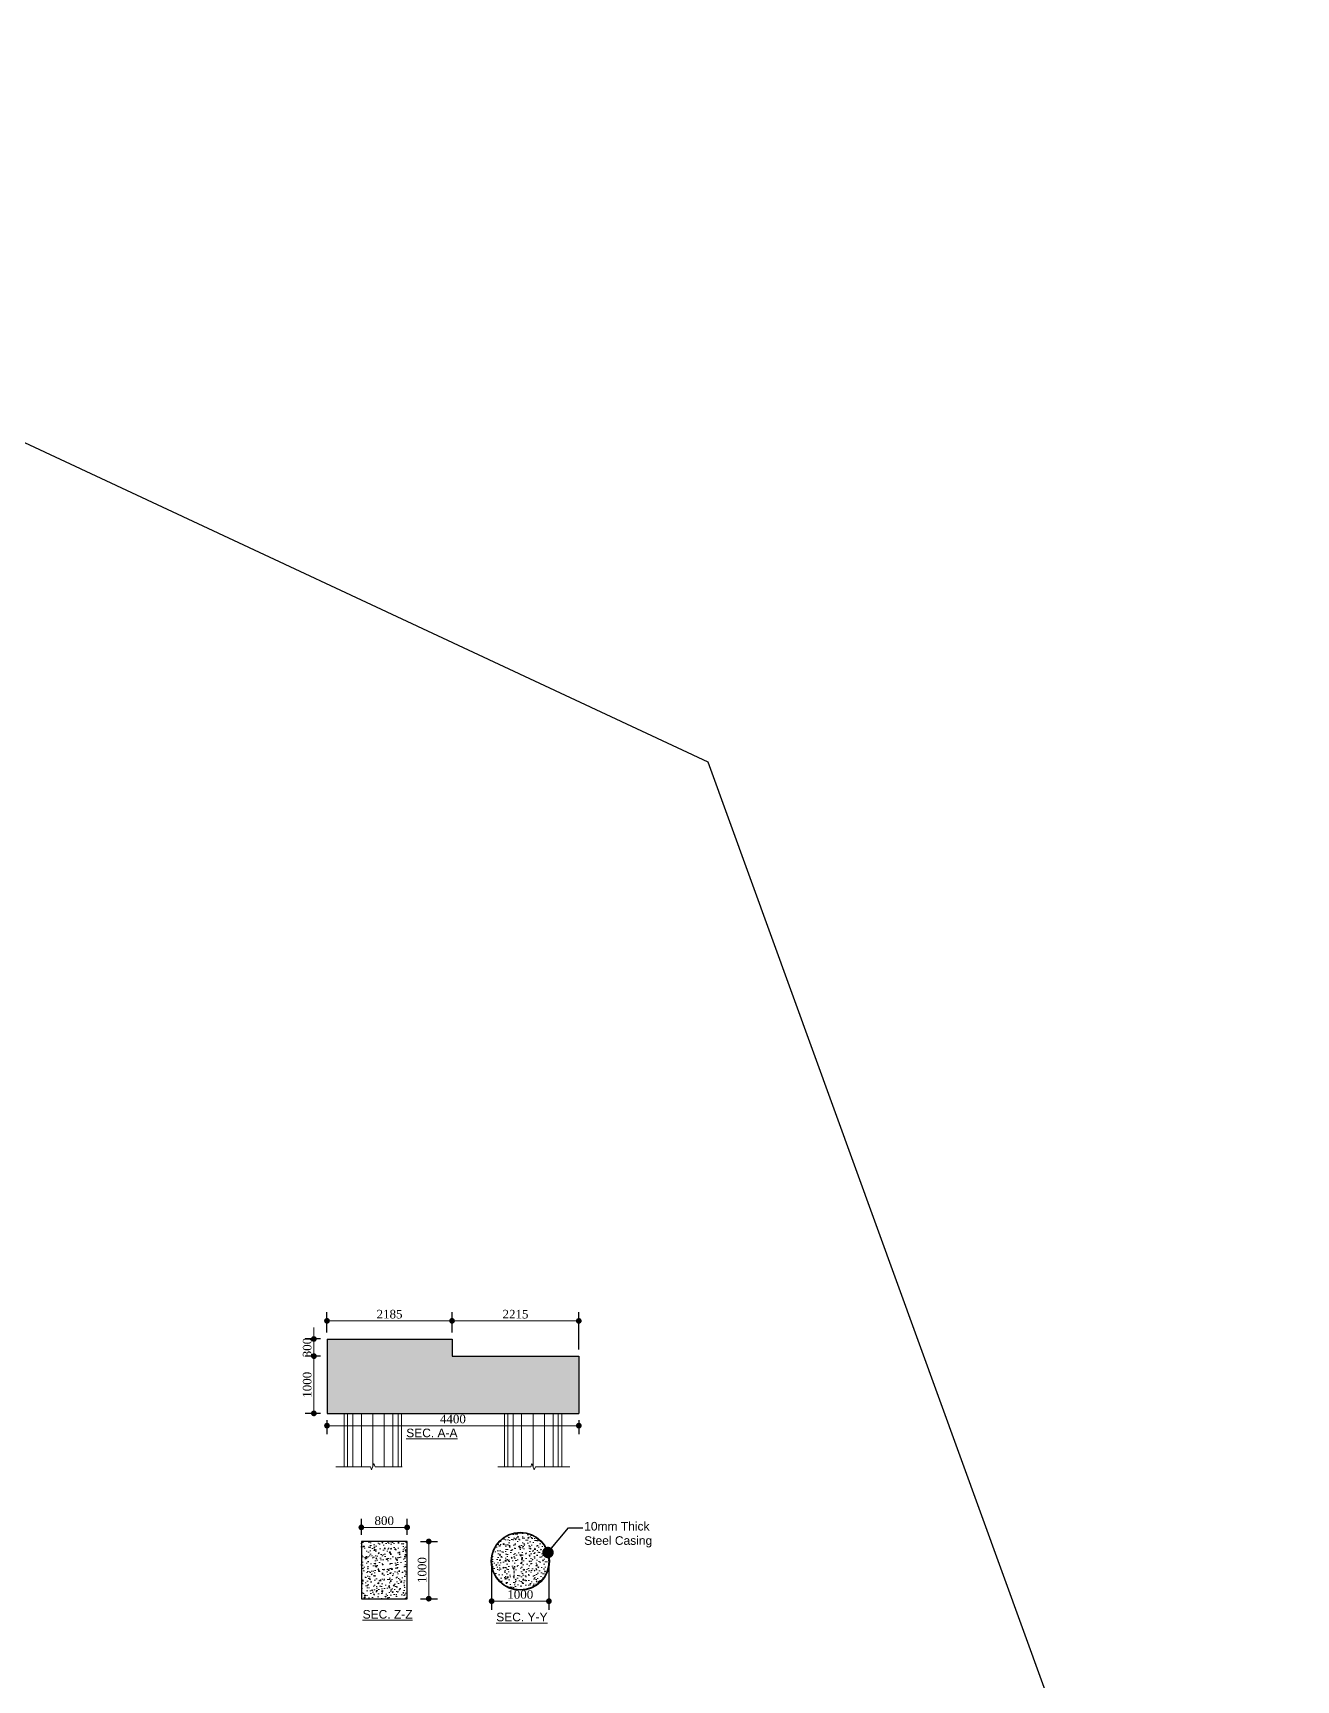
# Model space of a CAD drawing. Header units: millimetres. Extents: x -452357 to 35267, y 81803 to 461763.
# Drawn here: x -256294 to -234225, y 432787 to 461571 of the extents above; entities that cross this region are included whole.
import ezdxf

# ---------------------------------------------------------------- set-up
doc = ezdxf.new("R2010")
doc.units = ezdxf.units.MM
doc.header["$PDMODE"] = 2
doc.layers.get('Defpoints').update_dxf_attribs({"lineweight": 13})
for name, color, linetype, lineweight in [('Abutment W Line', 30, 'Continuous', 18), ('Dimision', 96, 'Continuous', 18), ('hatch', 65, 'Continuous', 15), ('Hatching', 65, 'Continuous', 20), ('Pile', 11, 'Continuous', 15), ('Text', 7, 'Continuous', 15)]:
    doc.layers.add(name, color=color, linetype=linetype, lineweight=lineweight)
doc.layers.add('Pire Line', color=11, linetype='Continuous')
doc.styles.add('ROMANS', font='arial.ttf', dxfattribs={"height": 200})
doc.styles.get("Standard").update_dxf_attribs({"font": 'times.ttf'})
doc.linetypes.add('BATTING', pattern='A,0.00254,-2.54,[134,ltypeshp.shx,S=2.54,R=0,X=-2.54,Y=0],-5.08,[134,ltypeshp.shx,S=2.54,R=180,X=2.54,Y=0],-2.54', length=10.16254)
doc.dimstyles.new('ISO-25', dxfattribs={"dimtxt": 175, "dimasz": 100, "dimexe": 65, "dimexo": 115.625, "dimgap": 40, "dimtad": 1, "dimtoh": 1, "dimdec": 0, "dimtxsty": 'Standard', "dimblk": 'DOT', "dimcen": 300, "dimclrd": 256, "dimclre": 256, "dimclrt": 256, "dimadec": 0, "dimazin": 0, "dimtfac": 1, "dimtdec": 0, "dimtix": 1, "dimtmove": 0, "dimatfit": 3, "dimldrblk": 'DOT', "dimfxl": 75, "dimlwd": -1, "dimarcsym": 0})

# ---------------------------------------------------------------- blocks, each defined once
blk = doc.blocks.new('_Dot')
at = {"color": 0, "linetype": 'ByBlock', "lineweight": -2}
blk.add_line((-0.5, 0), (-1, 0), dxfattribs=at)
at = {"color": 0, "linetype": 'ByBlock', "const_width": 0.5}
blk.add_lwpolyline([(-0.25, 0, 1), (0.25, 0, 1)], format="xyb", close=True, dxfattribs=at)
blk = doc.blocks.new('*D684')
at = {"layer": 'Defpoints', "color": 0, "ltscale": 3, "transparency": 16777216}
for p in [(-249640, 435209), (-249640, 434209), (-249378, 434209)]:
    blk.add_point(p, dxfattribs=at)
at = {"layer": 'Dimision', "color": 1, "lineweight": -2, "ltscale": 3, "transparency": 16777216}
for p, q in [((-249525, 435209), (-249228, 435209)), ((-249525, 434209), (-249228, 434209))]:
    blk.add_line(p, q, dxfattribs=at)
at = {"layer": 'Dimision', "ltscale": 3, "transparency": 16777216}
blk.add_line((-249378, 435109), (-249378, 434309), dxfattribs=at)
at = {"layer": 'Dimision', "ltscale": 3, "transparency": 16777216, "xscale": 100, "yscale": 100, "zscale": 100}
for p, rotation in [((-249378, 435209), 90), ((-249378, 434209), 270)]:
    blk.add_blockref('_Dot', p, dxfattribs=dict(at, rotation=rotation))
at = {"layer": 'Dimision', "ltscale": 3, "transparency": 16777216, "insert": (-249494, 434709), "char_height": 150, "attachment_point": 5, "rotation": 90}
blk.add_mtext('1000', dxfattribs=at)
blk = doc.blocks.new('*D788')
at = {"layer": 'Defpoints', "color": 0, "ltscale": 3, "transparency": 16777216}
for p in [(-250556, 435455), (-250556, 435209), (-249756, 435209)]:
    blk.add_point(p, dxfattribs=at)
at = {"layer": 'Dimision', "color": 1, "lineweight": -2, "ltscale": 3, "transparency": 16777216}
for p, q in [((-250556, 435324), (-250556, 435605)), ((-249756, 435324), (-249756, 435605))]:
    blk.add_line(p, q, dxfattribs=at)
at = {"layer": 'Dimision', "ltscale": 3, "transparency": 16777216}
blk.add_line((-249856, 435455), (-250456, 435455), dxfattribs=at)
at = {"layer": 'Dimision', "ltscale": 3, "transparency": 16777216, "xscale": 100, "yscale": 100, "zscale": 100, "rotation": 180}
blk.add_blockref('_Dot', (-250556, 435455), dxfattribs=at)
at = {"layer": 'Dimision', "ltscale": 3, "transparency": 16777216, "xscale": 100, "yscale": 100, "zscale": 100}
blk.add_blockref('_Dot', (-249756, 435455), dxfattribs=at)
at = {"layer": 'Dimision', "ltscale": 3, "transparency": 16777216, "insert": (-250156, 435571), "char_height": 150, "attachment_point": 5}
blk.add_mtext('800', dxfattribs=at)
blk = doc.blocks.new('*D692')
at = {"layer": 'Defpoints', "color": 0, "ltscale": 3, "transparency": 16777216}
for p in [(-248279, 434862), (-247279, 434862), (-248279, 434165)]:
    blk.add_point(p, dxfattribs=at)
at = {"layer": 'Dimision', "color": 1, "lineweight": -2, "ltscale": 3, "transparency": 16777216}
for p, q in [((-248279, 434747), (-248279, 434015)), ((-247279, 434747), (-247279, 434015))]:
    blk.add_line(p, q, dxfattribs=at)
at = {"layer": 'Dimision', "ltscale": 3, "transparency": 16777216}
blk.add_line((-247379, 434165), (-248179, 434165), dxfattribs=at)
at = {"layer": 'Dimision', "ltscale": 3, "transparency": 16777216, "xscale": 100, "yscale": 100, "zscale": 100, "rotation": 180}
blk.add_blockref('_Dot', (-248279, 434165), dxfattribs=at)
at = {"layer": 'Dimision', "ltscale": 3, "transparency": 16777216, "xscale": 100, "yscale": 100, "zscale": 100}
blk.add_blockref('_Dot', (-247279, 434165), dxfattribs=at)
at = {"layer": 'Dimision', "ltscale": 3, "transparency": 16777216, "insert": (-247779, 434281), "char_height": 150, "attachment_point": 5}
blk.add_mtext('1000', dxfattribs=at)
blk = doc.blocks.new('*D798')
at = {"layer": 'Defpoints', "color": 0, "ltscale": 3, "transparency": 16777216}
for p in [(-248971, 439064), (-251156, 438747), (-248971, 438747)]:
    blk.add_point(p, dxfattribs=at)
at = {"layer": 'Dimision', "color": 1, "lineweight": -2, "ltscale": 3, "transparency": 16777216}
for p, q in [((-251156, 438862), (-251156, 439214)), ((-248971, 438862), (-248971, 439214))]:
    blk.add_line(p, q, dxfattribs=at)
at = {"layer": 'Dimision', "ltscale": 3, "transparency": 16777216}
blk.add_line((-251056, 439064), (-249071, 439064), dxfattribs=at)
at = {"layer": 'Dimision', "ltscale": 3, "transparency": 16777216, "xscale": 100, "yscale": 100, "zscale": 100, "rotation": 180}
blk.add_blockref('_Dot', (-251156, 439064), dxfattribs=at)
at = {"layer": 'Dimision', "ltscale": 3, "transparency": 16777216, "xscale": 100, "yscale": 100, "zscale": 100}
blk.add_blockref('_Dot', (-248971, 439064), dxfattribs=at)
at = {"layer": 'Dimision', "ltscale": 3, "transparency": 16777216, "insert": (-250063, 439180), "char_height": 150, "attachment_point": 5}
blk.add_mtext('2185', dxfattribs=at)
blk = doc.blocks.new('*D799')
at = {"layer": 'Defpoints', "color": 0, "ltscale": 3, "transparency": 16777216}
for p in [(-246756, 439064), (-248971, 438747), (-246756, 438447)]:
    blk.add_point(p, dxfattribs=at)
at = {"layer": 'Dimision', "color": 1, "lineweight": -2, "ltscale": 3, "transparency": 16777216}
for p, q in [((-248971, 438862), (-248971, 439214)), ((-246756, 438562), (-246756, 439214))]:
    blk.add_line(p, q, dxfattribs=at)
at = {"layer": 'Dimision', "ltscale": 3, "transparency": 16777216}
blk.add_line((-248871, 439064), (-246856, 439064), dxfattribs=at)
at = {"layer": 'Dimision', "ltscale": 3, "transparency": 16777216, "xscale": 100, "yscale": 100, "zscale": 100, "rotation": 180}
blk.add_blockref('_Dot', (-248971, 439064), dxfattribs=at)
at = {"layer": 'Dimision', "ltscale": 3, "transparency": 16777216, "xscale": 100, "yscale": 100, "zscale": 100}
blk.add_blockref('_Dot', (-246756, 439064), dxfattribs=at)
at = {"layer": 'Dimision', "ltscale": 3, "transparency": 16777216, "insert": (-247863, 439180), "char_height": 150, "attachment_point": 5}
blk.add_mtext('2215', dxfattribs=at)
blk = doc.blocks.new('*D800')
at = {"layer": 'Defpoints', "color": 0, "ltscale": 3, "transparency": 16777216}
for p in [(-251156, 438747), (-251385, 438447), (-251156, 438447)]:
    blk.add_point(p, dxfattribs=at)
at = {"layer": 'Dimision', "color": 1, "lineweight": -2, "ltscale": 3, "transparency": 16777216}
for p, q in [((-251271, 438747), (-251535, 438747)), ((-251271, 438447), (-251535, 438447))]:
    blk.add_line(p, q, dxfattribs=at)
at = {"layer": 'Dimision', "ltscale": 3, "transparency": 16777216}
for p, q in [((-251385, 438847), (-251385, 438947)), ((-251385, 438747), (-251385, 438447)), ((-251385, 438347), (-251385, 438247))]:
    blk.add_line(p, q, dxfattribs=at)
at = {"layer": 'Dimision', "ltscale": 3, "transparency": 16777216, "xscale": 100, "yscale": 100, "zscale": 100}
for p, rotation in [((-251385, 438747), 270), ((-251385, 438447), 90)]:
    blk.add_blockref('_Dot', p, dxfattribs=dict(at, rotation=rotation))
at = {"layer": 'Dimision', "ltscale": 3, "transparency": 16777216, "insert": (-251502, 438597), "char_height": 150, "attachment_point": 5, "rotation": 90}
blk.add_mtext('300', dxfattribs=at)
blk = doc.blocks.new('*D801')
at = {"layer": 'Defpoints', "color": 0, "ltscale": 0.25, "transparency": 16777216}
for p in [(-251156, 438447), (-251385, 437447), (-251156, 437447)]:
    blk.add_point(p, dxfattribs=at)
at = {"layer": 'Dimision', "color": 1, "lineweight": -2, "ltscale": 0.25, "transparency": 16777216}
for p, q in [((-251271, 438447), (-251535, 438447)), ((-251271, 437447), (-251535, 437447))]:
    blk.add_line(p, q, dxfattribs=at)
at = {"layer": 'Dimision', "ltscale": 0.25, "transparency": 16777216}
blk.add_line((-251385, 438347), (-251385, 437547), dxfattribs=at)
at = {"layer": 'Dimision', "ltscale": 0.25, "transparency": 16777216, "xscale": 100, "yscale": 100, "zscale": 100}
for p, rotation in [((-251385, 438447), 90), ((-251385, 437447), 270)]:
    blk.add_blockref('_Dot', p, dxfattribs=dict(at, rotation=rotation))
at = {"layer": 'Dimision', "ltscale": 0.25, "transparency": 16777216, "insert": (-251502, 437947), "char_height": 150, "attachment_point": 5, "rotation": 90}
blk.add_mtext('1000', dxfattribs=at)
blk = doc.blocks.new('*D802')
at = {"layer": 'Defpoints', "color": 0, "ltscale": 0.25, "transparency": 16777216}
for p in [(-251156, 437447), (-246756, 437447), (-246756, 437232)]:
    blk.add_point(p, dxfattribs=at)
at = {"layer": 'Dimision', "color": 1, "lineweight": -2, "ltscale": 0.25, "transparency": 16777216}
for p, q in [((-251156, 437331), (-251156, 437082)), ((-246756, 437331), (-246756, 437082))]:
    blk.add_line(p, q, dxfattribs=at)
at = {"layer": 'Dimision', "ltscale": 0.25, "transparency": 16777216}
blk.add_line((-251056, 437232), (-246856, 437232), dxfattribs=at)
at = {"layer": 'Dimision', "ltscale": 0.25, "transparency": 16777216, "xscale": 100, "yscale": 100, "zscale": 100, "rotation": 180}
blk.add_blockref('_Dot', (-251156, 437232), dxfattribs=at)
at = {"layer": 'Dimision', "ltscale": 0.25, "transparency": 16777216, "xscale": 100, "yscale": 100, "zscale": 100}
blk.add_blockref('_Dot', (-246756, 437232), dxfattribs=at)
at = {"layer": 'Dimision', "ltscale": 0.25, "transparency": 16777216, "insert": (-248956, 437348), "char_height": 150, "attachment_point": 5}
blk.add_mtext('4400', dxfattribs=at)

msp = doc.modelspace()

# ---------------------------------------------------------------- hatches: boundary and pattern name
at = {"layer": 'Hatching', "ltscale": 0.25}
h = msp.add_hatch(dxfattribs=at)
h.set_pattern_fill('AR-CONC', color=256, style=0)
h.set_pattern_definition([(50, (103331.51, 318485.25), (182.18467, -15.939086), [19.05, -209.55]), (355, (103331.51, 318485.25), (-35.24342, 191.056845), [15.24, -167.64058]), (100.451445, (103346.7, 318483.92), (146.94125, 175.11775), [16.19001, -178.090245]), (46.1842, (103331.5, 318536.05), (271.07904, -42.04233), [28.575, -314.325]), (96.63556, (103354.1, 318532.55), (237.40413, 247.42612), [24.28502, -267.1356]), (351.18415, (103331.5, 318536.05), (237.40413, 247.42612), [22.85997, -251.45973]), (21, (103356.91, 318523.35), (151.61439, -102.2652), [19.05, -209.55]), (326, (103356.91, 318523.35), (61.80203, 184.18797), [15.24, -167.64]), (71.451445, (103369.54, 318514.83), (213.41642, 81.92277), [16.19001, -178.08994]), (37.5, (103331.51, 318485.25), (3.088603, 84.555039), [0, -165.608, 0, -170.18, 0, -168.275]), (7.5, (103331.51, 318485.25), (66.819663, 100.180575), [0, -97.028, 0, -161.798, 0, -64.135]), (327.5, (103274.87, 318485.25), (135.590595, -5.728744), [0, -63.5, 0, -198.12, 0, -262.89]), (317.5, (103249.47, 318485.25), (148.12918, 25.42649), [0, -82.55, 0, -131.572, 0, -186.69])])
h.paths.add_polyline_path([(-251155.6, 438746.6), (-251155.6, 437446.6), (-246755.6, 437446.6), (-246755.6, 438446.6), (-248970.6, 438446.6), (-248970.6, 438746.6)])
h = msp.add_hatch(dxfattribs=at)
h.set_pattern_fill('AR-CONC', color=256, style=0)
h.set_pattern_definition([(50, (97797.81, 310683.23), (182.18467, -15.939086), [19.05, -209.55]), (355, (97797.81, 310683.23), (-35.24342, 191.05685), [15.24, -167.64058]), (100.451445, (97813, 310681.9), (146.94125, 175.11775), [16.19001, -178.09024]), (46.1842, (97797.81, 310734.03), (271.07904, -42.04233), [28.575, -314.325]), (96.63556, (97820.4, 310730.53), (237.40413, 247.42612), [24.28502, -267.1356]), (351.18415, (97797.8, 310734.03), (237.40413, 247.42612), [22.85997, -251.45973]), (21, (97823.21, 310721.33), (151.61439, -102.2652), [19.05, -209.55]), (326, (97823.21, 310721.33), (61.80203, 184.18797), [15.24, -167.64]), (71.451445, (97835.85, 310712.81), (213.41642, 81.92277), [16.19001, -178.08994]), (37.5, (97797.814, 310683.23), (3.088603, 84.555039), [0, -165.608, 0, -170.18, 0, -168.275]), (7.5, (97797.81, 310683.23), (66.819663, 100.180575), [0, -97.028, 0, -161.798, 0, -64.135]), (327.5, (97741.17, 310683.23), (135.590595, -5.728744), [0, -63.5, 0, -198.12, 0, -262.89]), (317.5, (97715.77, 310683.23), (148.12918, 25.42649), [0, -82.55, 0, -131.572, 0, -186.69])])
edge = h.paths.add_edge_path()
edge.add_arc((-247778.6, 434862.2), 500, 0, 360)
at = {"layer": 'Hatching', "ltscale": 5}
h = msp.add_hatch(dxfattribs=at)
h.set_pattern_fill('AR-CONC', color=256, style=0)
h.set_pattern_definition([(50, (99875.38, 309908.48), (182.18467, -15.939086), [19.05, -209.55]), (355, (99875.38, 309908.48), (-35.24283, 191.05664), [15.24, -167.64]), (100.451, (99890.57, 309907.15), (146.9425, 175.11669), [16.19, -178.09]), (46.1842, (99875.38, 309959.28), (271.07904, -42.04233), [28.575, -314.325]), (96.6356, (99897.97, 309955.78), (237.40423, 247.42556), [24.285, -267.135]), (351.184, (99875.38, 309959.28), (237.4046, 247.42512), [22.86, -251.46]), (21, (99900.78, 309946.58), (151.61488, -102.26552), [19.05, -209.55]), (326, (99900.78, 309946.58), (61.80203, 184.18797), [15.24, -167.64]), (71.4514, (99913.42, 309938.06), (213.41649, 81.92286), [16.19, -178.09]), (37.5, (99875.384, 309908.48), (3.088603, 84.555039), [0, -165.608, 0, -170.18, 0, -168.275]), (7.5, (99875.38, 309908.48), (66.819663, 100.180575), [0, -97.028, 0, -161.798, 0, -64.135]), (327.5, (99818.74, 309908.48), (135.590595, -5.728744), [0, -63.5, 0, -198.12, 0, -262.89]), (317.5, (99793.34, 309908.48), (148.12918, 25.42649), [0, -82.55, 0, -131.572, 0, -186.69])])
h.paths.add_polyline_path([(-249756, 435208.6), (-250556, 435208.6), (-250556, 434208.6), (-249756, 434208.6)])

# ---------------------------------------------------------------- linework, layer by layer
at = {"layer": 'Abutment W Line'}
for points in [[(-249841.7, 436515.5), (-250315.1, 436515.5), (-250335.3, 436571.1), (-250375.8, 436459.9), (-250396.1, 436515.5), (-251000.2, 436515.5)], [(-248169.4, 436515.5), (-247596.1, 436515.5), (-247575.8, 436571.1), (-247535.3, 436459.9), (-247515.1, 436515.5), (-246910.9, 436515.5)]]:
    msp.add_lwpolyline(points, dxfattribs=at)
at = {"layer": 'hatch', "ltscale": 3}
for p, q in [((-250796, 436515.5), (-250796, 437446.6)), ((-250705.6, 436515.5), (-250705.6, 437446.6)), ((-250705.6, 436515.5), (-250705.6, 437446.6)), ((-250555.6, 436515.5), (-250555.6, 437446.6)), ((-250355.6, 436515.5), (-250355.6, 437446.6)), ((-250355.6, 436515.5), (-250355.6, 437446.6)), ((-250355.6, 436515.5), (-250355.6, 437446.6)), ((-250355.6, 436515.5), (-250355.6, 437446.6)), ((-250155.6, 436515.5), (-250155.6, 437446.6)), ((-250005.6, 436515.5), (-250005.6, 437446.6)), ((-250005.6, 436515.5), (-250005.6, 437446.6)), ((-249915.2, 436515.5), (-249915.2, 437446.6)), ((-247996, 436515.5), (-247996, 437446.6)), ((-247905.6, 436515.5), (-247905.6, 437446.6)), ((-247905.6, 436515.5), (-247905.6, 437446.6)), ((-247755.6, 436515.5), (-247755.6, 437446.6)), ((-247555.6, 436515.5), (-247555.6, 437446.6)), ((-247555.6, 436515.5), (-247555.6, 437446.6)), ((-247555.6, 436515.5), (-247555.6, 437446.6)), ((-247555.6, 436515.5), (-247555.6, 437446.6)), ((-247355.6, 436515.5), (-247355.6, 437446.6)), ((-247205.6, 436515.5), (-247205.6, 437446.6)), ((-247205.6, 436515.5), (-247205.6, 437446.6)), ((-247115.2, 436515.5), (-247115.2, 437446.6))]:
    msp.add_line(p, q, dxfattribs=at)
at = {"layer": 'Pile', "ltscale": 3}
for points in [[(-250855.6, 437446.6), (-250855.6, 436515.5)], [(-249855.6, 437446.6), (-249855.6, 436515.5)], [(-248055.6, 437446.6), (-248055.6, 436515.5)], [(-247055.6, 437446.6), (-247055.6, 436515.5)]]:
    msp.add_lwpolyline(points, dxfattribs=at)
at = {"layer": 'Pire Line', "ltscale": 3}
for p, q in [((-251155.6, 438746.6), (-248970.6, 438746.6)), ((-251155.6, 438746.6), (-251155.6, 437446.6)), ((-248970.6, 438746.6), (-248970.6, 438446.6)), ((-248970.6, 438446.6), (-246755.6, 438446.6)), ((-246755.6, 438446.6), (-246755.6, 437446.6)), ((-251155.6, 437446.6), (-246755.6, 437446.6))]:
    msp.add_line(p, q, dxfattribs=at)
at = {"layer": 'Pire Line', "color": 2, "linetype": 'BATTING', "ltscale": 150}
msp.add_lwpolyline([(-246968.6, 393259.5), (-234224.6, 420531.2), (-244497.1, 448826.5), (-271768.7, 461570.6), (-300064.1, 451298), (-312808.1, 424026.4), (-302535.6, 395731), (-275264, 382987)], close=True, dxfattribs=at)
at = {"layer": 'Pire Line', "ltscale": 3}
msp.add_lwpolyline([(-250556, 435208.6), (-250556, 434208.6), (-249756, 434208.6), (-249756, 435208.6)], close=True, dxfattribs=at)
for radius in [507.5, 505, 502.5, 500]:
    msp.add_circle((-247778.6, 434862.2), radius, dxfattribs=at)

# ---------------------------------------------------------------- texts
at = {"layer": 'Text', "style": 'ROMANS'}
for s, p in [('%%USEC. A-A', (-249772, 437030.4)), ('%%USEC. Z-Z', (-250533.3, 433860.6)), ('%%USEC. Y-Y', (-248198.9, 433813.6))]:
    msp.add_text(s, height=150, dxfattribs=at).set_placement(p)
at = {"layer": 'Text', "insert": (-246661.6, 435549.9), "char_height": 150, "width": 1535.681, "attachment_point": 1, "style": 'ROMANS'}
msp.add_mtext('10mm Thick Steel Casing', dxfattribs=at)

# ---------------------------------------------------------------- dimensions: what is measured, and where the dimension line sits
at = {"layer": 'Dimision', "ltscale": 3}
for base, p1, p2, picture, middle in [((-248970.6, 439064.1), (-251155.6, 438746.6), (-248970.6, 438746.6), '*D798', (-250063.1, 439180.4)), ((-246755.6, 439064.1), (-248970.6, 438746.6), (-246755.6, 438446.6), '*D799', (-247863.1, 439180.4)), ((-250556, 435454.6), (-249756, 435208.6), (-250556, 435208.6), '*D788', (-250156, 435570.9)), ((-248278.6, 434164.7), (-247278.6, 434862.2), (-248278.6, 434862.2), '*D692', (-247778.6, 434281))]:
    dim = msp.add_linear_dim(base=base, p1=p1, p2=p2, dimstyle='ISO-25', override={"dimtxt": 150, "dimexe": 150, "dimclre": 1}, dxfattribs=at)
    dim.commit()
    dim.dimension.update_dxf_attribs({"geometry": picture, "text_midpoint": middle})
for base, p1, p2, picture, middle in [((-251385.4, 438446.6), (-251155.6, 438746.6), (-251155.6, 438446.6), '*D800', (-251501.7, 438596.6)), ((-249378.2, 434208.6), (-249640.3, 435208.6), (-249640.3, 434208.6), '*D684', (-249494.5, 434708.6))]:
    dim = msp.add_linear_dim(base=base, p1=p1, p2=p2, angle=90, dimstyle='ISO-25', override={"dimtxt": 150, "dimexe": 150, "dimclre": 1}, dxfattribs=at)
    dim.commit()
    dim.dimension.update_dxf_attribs({"geometry": picture, "text_midpoint": middle})
at = {"layer": 'Dimision', "ltscale": 0.25}
dim = msp.add_linear_dim(base=(-251385.4, 437446.6), p1=(-251155.6, 438446.6), p2=(-251155.6, 437446.6), angle=90, dimstyle='ISO-25', override={"dimtxt": 150, "dimexe": 150, "dimclre": 1, "dimtmove": 1}, dxfattribs=at)
dim.commit()
dim.dimension.update_dxf_attribs({"geometry": '*D801', "text_midpoint": (-251501.7, 437946.6)})
dim = msp.add_linear_dim(base=(-246755.6, 437231.7), p1=(-251155.6, 437446.6), p2=(-246755.6, 437446.6), dimstyle='ISO-25', override={"dimtxt": 150, "dimexe": 150, "dimclre": 1, "dimtmove": 1}, dxfattribs=at)
dim.commit()
dim.dimension.update_dxf_attribs({"geometry": '*D802', "text_midpoint": (-248955.6, 437348)})

# ---------------------------------------------------------------- leaders
at = {"layer": 'Pire Line', "ltscale": 3}
msp.add_leader([(-247295.3, 435015.5), (-246933.9, 435449), (-246684.2, 435449)], dimstyle='ISO-25', override={"dimasz": 200, "dimgap": 40, "dimtad": 0, "dimfxl": 35, "dimfxlon": 1, "dimarcsym": 2}, dxfattribs=at)

doc.saveas('drawing.dxf')
